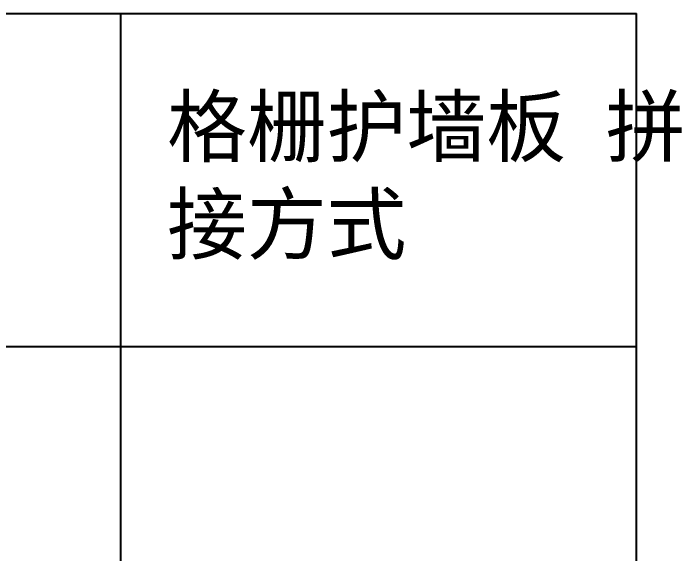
# Model space of a CAD drawing. Header units: millimetres. Extents: x 4862 to 20554, y 7569 to 11262.
# Drawn here: x 19412 to 20554, y 10339 to 11262 of the extents above; entities that cross this region are included whole.
import ezdxf

# ---------------------------------------------------------------- set-up
doc = ezdxf.new("R2010")
doc.units = ezdxf.units.MM
doc.styles.get("Standard").update_dxf_attribs({"font": 'arial.ttf'})

msp = doc.modelspace()

# ---------------------------------------------------------------- linework, layer by layer
for p, q in [((4862.317, 11261.691), (20477.138, 11261.691)), ((19595.344, 7569.359), (19595.344, 11261.691)), ((20477.138, 7569.359), (20477.138, 11261.691)), ((4862.317, 10692.385), (20477.138, 10692.385))]:
    msp.add_line(p, q)

# ---------------------------------------------------------------- texts
at = {"insert": (19674.444, 11118.503), "char_height": 100, "attachment_point": 1}
msp.add_mtext_dynamic_manual_height_columns('{\\fSimHei|b0|i0|c134|p49;格栅护墙板 拼接方式}', width=910.47409, gutter_width=420, heights=[0], dxfattribs=at)

doc.saveas('drawing.dxf')
